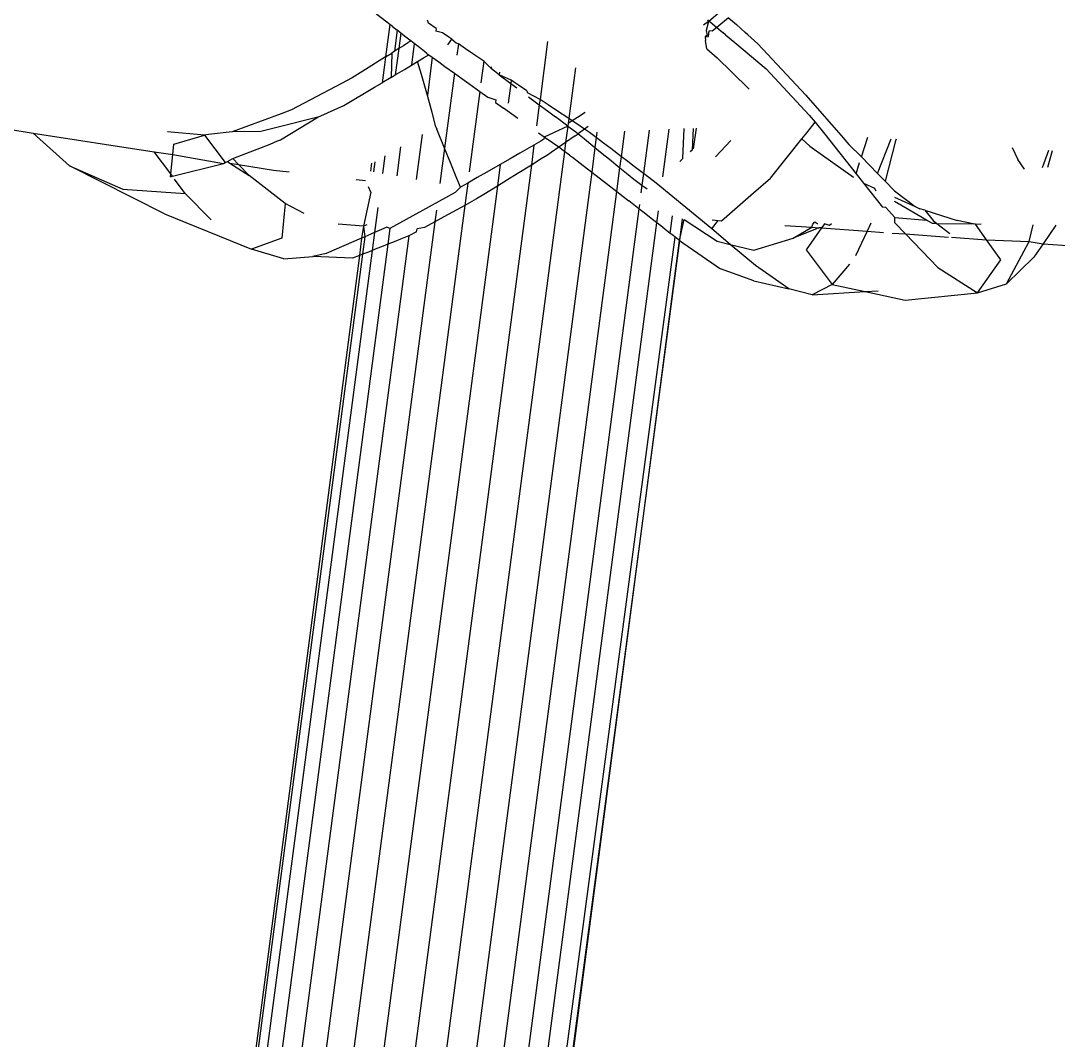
# Model space of a CAD drawing. Header units: inches. Extents: x 3324238 to 135265466, y -1036581 to 20094598.
# Drawn here: x 3354733.44 to 3354734.106, y -519092.141 to -519091.486 of the extents above; entities that cross this region are included whole.
import ezdxf

# ---------------------------------------------------------------- set-up
doc = ezdxf.new("R2010")
doc.units = ezdxf.units.IN
doc.header["$MEASUREMENT"] = 0

msp = doc.modelspace()

# ---------------------------------------------------------------- linework, layer by layer
for p, q in [((3354733.67703, -519091.48887, 0.00267), (3354733.64805, -519091.4663, 0.00267)), ((3354733.88181, -519091.48692, 0.00267), (3354733.88967, -519091.48003, 0.00267)), ((3354733.67703, -519091.48887, 0.00267), (3354733.67429, -519091.50971, 0.00267)), ((3354733.67882, -519091.49026, 0.00267), (3354733.67703, -519091.48887, 0.00267)), ((3354733.67882, -519091.49026, 0.00267), (3354733.68182, -519091.4926, 0.00267)), ((3354733.70202, -519091.48805, 0.00267), (3354733.70133, -519091.48602, 0.00267)), ((3354733.70683, -519091.49136, 0.00267), (3354733.70202, -519091.48805, 0.00267)), ((3354733.88181, -519091.48692, 0.00267), (3354733.87864, -519091.48938, 0.00267)), ((3354733.88181, -519091.48692, 0.00267), (3354733.88023, -519091.49273, 0.00267)), ((3354733.88119, -519091.4858, 0.00267), (3354733.88181, -519091.48692, 0.00267)), ((3354733.88181, -519091.48692, 0.00267), (3354733.88293, -519091.48726, 0.00267)), ((3354733.88293, -519091.48726, 0.00267), (3354733.88707, -519091.49074, 0.00267)), ((3354733.88707, -519091.49074, 0.00267), (3354733.88409, -519091.49317, 0.00267)), ((3354733.89471, -519091.48452, 0.00267), (3354733.88707, -519091.49074, 0.00267)), ((3354733.88707, -519091.49074, 0.00267), (3354733.89088, -519091.49394, 0.00267)), ((3354733.89471, -519091.48452, 0.00267), (3354733.89967, -519091.48893, 0.00267)), ((3354733.89967, -519091.48893, 0.00267), (3354733.90533, -519091.49396, 0.00267)), ((3354733.68182, -519091.4926, 0.00267), (3354733.68006, -519091.50609, 0.00267)), ((3354733.68413, -519091.4944, 0.00267), (3354733.68182, -519091.4926, 0.00267)), ((3354733.68413, -519091.4944, 0.00267), (3354733.68282, -519091.50436, 0.00267)), ((3354733.68658, -519091.49631, 0.00267), (3354733.68413, -519091.4944, 0.00267)), ((3354733.68901, -519091.49819, 0.00267), (3354733.68658, -519091.49631, 0.00267)), ((3354733.70683, -519091.49136, 0.00267), (3354733.70658, -519091.49323, 0.00267)), ((3354733.71088, -519091.49416, 0.00267), (3354733.70658, -519091.49323, 0.00267)), ((3354733.71489, -519091.49694, 0.00267), (3354733.71088, -519091.49416, 0.00267)), ((3354733.71698, -519091.49838, 0.00267), (3354733.71489, -519091.49694, 0.00267)), ((3354733.88099, -519091.4957, 0.00267), (3354733.8797, -519091.49674, 0.00267)), ((3354733.8797, -519091.49674, 0.00267), (3354733.8817, -519091.49655, 0.00267)), ((3354733.8797, -519091.49674, 0.00267), (3354733.87993, -519091.49921, 0.00267)), ((3354733.88023, -519091.49273, 0.00267), (3354733.88099, -519091.4957, 0.00267)), ((3354733.8817, -519091.49655, 0.00267), (3354733.88218, -519091.49295, 0.00267)), ((3354733.88409, -519091.49317, 0.00267), (3354733.88218, -519091.49295, 0.00267)), ((3354733.89273, -519091.49549, 0.00267), (3354733.89088, -519091.49394, 0.00267)), ((3354733.89273, -519091.49549, 0.00267), (3354733.89861, -519091.50043, 0.00267)), ((3354733.90699, -519091.49544, 0.00267), (3354733.90533, -519091.49396, 0.00267)), ((3354733.90699, -519091.49544, 0.00267), (3354733.91346, -519091.50119, 0.00267)), ((3354733.68282, -519091.50436, 0.00267), (3354733.68006, -519091.50609, 0.00267)), ((3354733.68282, -519091.50436, 0.00267), (3354733.68061, -519091.52119, 0.00267)), ((3354733.68578, -519091.50251, 0.00267), (3354733.68282, -519091.50436, 0.00267)), ((3354733.68869, -519091.50068, 0.00267), (3354733.68578, -519091.50251, 0.00267)), ((3354733.69064, -519091.49946, 0.00267), (3354733.68869, -519091.50068, 0.00267)), ((3354733.69064, -519091.49946, 0.00267), (3354733.68901, -519091.49819, 0.00267)), ((3354733.69275, -519091.50111, 0.00267), (3354733.69064, -519091.49946, 0.00267)), ((3354733.69275, -519091.50111, 0.00267), (3354733.69092, -519091.51504, 0.00267)), ((3354733.69606, -519091.50369, 0.00267), (3354733.69275, -519091.50111, 0.00267)), ((3354733.69933, -519091.50623, 0.00267), (3354733.69606, -519091.50369, 0.00267)), ((3354733.71425, -519091.50195, 0.00267), (3354733.71698, -519091.49838, 0.00267)), ((3354733.71698, -519091.49838, 0.00267), (3354733.71979, -519091.5006, 0.00267)), ((3354733.71979, -519091.5006, 0.00267), (3354733.72111, -519091.50124, 0.00267)), ((3354733.72111, -519091.50124, 0.00267), (3354733.72014, -519091.50865, 0.00267)), ((3354733.72575, -519091.50444, 0.00267), (3354733.72111, -519091.50124, 0.00267)), ((3354733.73035, -519091.50762, 0.00267), (3354733.72575, -519091.50444, 0.00267)), ((3354733.77845, -519091.49973, 0.00267), (3354733.77354, -519091.53703, 0.00267)), ((3354733.88064, -519091.5046, 0.00267), (3354733.87993, -519091.49921, 0.00267)), ((3354733.89861, -519091.50043, 0.00267), (3354733.9188, -519091.51739, 0.00267)), ((3354733.94429, -519091.53423, 0.00267), (3354733.91346, -519091.50119, 0.00267)), ((3354733.67429, -519091.50971, 0.00267), (3354733.66151, -519091.51772, 0.00267)), ((3354733.67429, -519091.50971, 0.00267), (3354733.67339, -519091.51658, 0.00267)), ((3354733.67429, -519091.50971, 0.00267), (3354733.67827, -519091.50722, 0.00267)), ((3354733.67827, -519091.50722, 0.00267), (3354733.67789, -519091.52281, 0.00267)), ((3354733.68006, -519091.50609, 0.00267), (3354733.67827, -519091.50722, 0.00267)), ((3354733.69489, -519091.51267, 0.00267), (3354733.69881, -519091.51032, 0.00267)), ((3354733.69881, -519091.51032, 0.00267), (3354733.70212, -519091.50833, 0.00267)), ((3354733.7009, -519091.50745, 0.00267), (3354733.69933, -519091.50623, 0.00267)), ((3354733.7009, -519091.50745, 0.00267), (3354733.70212, -519091.50833, 0.00267)), ((3354733.70438, -519091.50995, 0.00267), (3354733.70117, -519091.53439, 0.00267)), ((3354733.70212, -519091.50833, 0.00267), (3354733.70438, -519091.50995, 0.00267)), ((3354733.70438, -519091.50995, 0.00267), (3354733.70845, -519091.51287, 0.00267)), ((3354733.73741, -519091.5125, 0.00267), (3354733.73035, -519091.50762, 0.00267)), ((3354733.88064, -519091.5046, 0.00267), (3354733.8874, -519091.51023, 0.00267)), ((3354733.8874, -519091.51023, 0.00267), (3354733.89685, -519091.51953, 0.00267)), ((3354733.66151, -519091.51772, 0.00267), (3354733.65298, -519091.52307, 0.00267)), ((3354733.67339, -519091.51658, 0.00267), (3354733.67211, -519091.52626, 0.00267)), ((3354733.68357, -519091.51942, 0.00267), (3354733.68649, -519091.51768, 0.00267)), ((3354733.68649, -519091.51768, 0.00267), (3354733.69092, -519091.51504, 0.00267)), ((3354733.69092, -519091.51504, 0.00267), (3354733.69489, -519091.51267, 0.00267)), ((3354733.69745, -519091.52091, 0.00267), (3354733.69489, -519091.51267, 0.00267)), ((3354733.70845, -519091.51287, 0.00267), (3354733.71249, -519091.51576, 0.00267)), ((3354733.71249, -519091.51576, 0.00267), (3354733.71862, -519091.52016, 0.00267)), ((3354733.73741, -519091.5125, 0.00267), (3354733.7356, -519091.52624, 0.00267)), ((3354733.74228, -519091.51739, 0.00267), (3354733.73741, -519091.5125, 0.00267)), ((3354733.74228, -519091.51739, 0.00267), (3354733.74246, -519091.51599, 0.00267)), ((3354733.74726, -519091.5211, 0.00267), (3354733.74228, -519091.51739, 0.00267)), ((3354733.79628, -519091.51667, 0.00267), (3354733.79199, -519091.54932, 0.00267)), ((3354733.9188, -519091.51739, 0.00267), (3354733.94634, -519091.54718, 0.00267)), ((3354733.65298, -519091.52307, 0.00267), (3354733.64612, -519091.5267, 0.00267)), ((3354733.67789, -519091.52281, 0.00267), (3354733.67211, -519091.52626, 0.00267)), ((3354733.67789, -519091.52281, 0.00267), (3354733.68061, -519091.52119, 0.00267)), ((3354733.68061, -519091.52119, 0.00267), (3354733.68357, -519091.51942, 0.00267)), ((3354733.70117, -519091.53439, 0.00267), (3354733.69745, -519091.52091, 0.00267)), ((3354733.71862, -519091.52016, 0.00267), (3354733.71228, -519091.56834, 0.00267)), ((3354733.71862, -519091.52016, 0.00267), (3354733.72329, -519091.5235, 0.00267)), ((3354733.72329, -519091.5235, 0.00267), (3354733.7279, -519091.52681, 0.00267)), ((3354733.74747, -519091.51945, 0.00267), (3354733.74726, -519091.5211, 0.00267)), ((3354733.7551, -519091.52472, 0.00267), (3354733.74726, -519091.5211, 0.00267)), ((3354733.74726, -519091.5211, 0.00267), (3354733.75483, -519091.52675, 0.00267)), ((3354733.89685, -519091.51953, 0.00267), (3354733.90787, -519091.53038, 0.00267)), ((3354733.64612, -519091.5267, 0.00267), (3354733.61392, -519091.54377, 0.00267)), ((3354733.64762, -519091.54087, 0.00267), (3354733.66732, -519091.52911, 0.00267)), ((3354733.66732, -519091.52911, 0.00267), (3354733.67211, -519091.52626, 0.00267)), ((3354733.7279, -519091.52681, 0.00267), (3354733.73487, -519091.5318, 0.00267)), ((3354733.75483, -519091.52675, 0.00267), (3354733.75318, -519091.53931, 0.00267)), ((3354733.7551, -519091.52472, 0.00267), (3354733.75483, -519091.52675, 0.00267)), ((3354733.75483, -519091.52675, 0.00267), (3354733.75868, -519091.52963, 0.00267)), ((3354733.75654, -519091.52571, 0.00267), (3354733.7551, -519091.52472, 0.00267)), ((3354733.75971, -519091.52782, 0.00267), (3354733.75654, -519091.52571, 0.00267)), ((3354733.76515, -519091.53145, 0.00267), (3354733.75971, -519091.52782, 0.00267)), ((3354733.70422, -519091.54547, 0.00267), (3354733.70117, -519091.53439, 0.00267)), ((3354733.73487, -519091.5318, 0.00267), (3354733.72808, -519091.58344, 0.00267)), ((3354733.73487, -519091.5318, 0.00267), (3354733.73995, -519091.53545, 0.00267)), ((3354733.73995, -519091.53545, 0.00267), (3354733.74522, -519091.53718, 0.00267)), ((3354733.74522, -519091.53718, 0.00267), (3354733.74498, -519091.53905, 0.00267)), ((3354733.76515, -519091.53145, 0.00267), (3354733.76551, -519091.53275, 0.00267)), ((3354733.77354, -519091.53703, 0.00267), (3354733.76551, -519091.53275, 0.00267)), ((3354733.76618, -519091.53523, 0.00267), (3354733.7731, -519091.5404, 0.00267)), ((3354733.77354, -519091.53703, 0.00267), (3354733.7731, -519091.5404, 0.00267)), ((3354733.77885, -519091.54057, 0.00267), (3354733.77354, -519091.53703, 0.00267)), ((3354733.94429, -519091.53423, 0.00267), (3354733.95459, -519091.54598, 0.00267)), ((3354733.61392, -519091.54377, 0.00267), (3354733.60724, -519091.54624, 0.00267)), ((3354733.63077, -519091.54848, 0.00267), (3354733.64762, -519091.54087, 0.00267)), ((3354733.74498, -519091.53905, 0.00267), (3354733.75008, -519091.54271, 0.00267)), ((3354733.75935, -519091.54925, 0.00267), (3354733.75008, -519091.54271, 0.00267)), ((3354733.7731, -519091.5404, 0.00267), (3354733.7713, -519091.55403, 0.00267)), ((3354733.7731, -519091.5404, 0.00267), (3354733.77837, -519091.54434, 0.00267)), ((3354733.77837, -519091.54434, 0.00267), (3354733.78359, -519091.54826, 0.00267)), ((3354733.78412, -519091.54408, 0.00267), (3354733.77885, -519091.54057, 0.00267)), ((3354733.79199, -519091.54932, 0.00267), (3354733.78412, -519091.54408, 0.00267)), ((3354733.60724, -519091.54624, 0.00267), (3354733.57576, -519091.55786, 0.00267)), ((3354733.63077, -519091.54848, 0.00267), (3354733.60611, -519091.55468, 0.00267)), ((3354733.60686, -519091.56288, 0.00267), (3354733.63077, -519091.54848, 0.00267)), ((3354733.70673, -519091.55457, 0.00267), (3354733.70422, -519091.54547, 0.00267)), ((3354733.79136, -519091.55407, 0.00267), (3354733.78359, -519091.54826, 0.00267)), ((3354733.79199, -519091.54932, 0.00267), (3354733.79157, -519091.55246, 0.00267)), ((3354733.79417, -519091.55077, 0.00267), (3354733.79157, -519091.55246, 0.00267)), ((3354733.79417, -519091.55077, 0.00267), (3354733.79199, -519091.54932, 0.00267)), ((3354733.79766, -519091.5485, 0.00267), (3354733.79417, -519091.55077, 0.00267)), ((3354733.79712, -519091.55273, 0.00267), (3354733.79417, -519091.55077, 0.00267)), ((3354733.80257, -519091.54531, 0.00267), (3354733.79766, -519091.5485, 0.00267)), ((3354733.94634, -519091.54718, 0.00267), (3354733.95039, -519091.55157, 0.00267)), ((3354733.95459, -519091.54598, 0.00267), (3354733.96695, -519091.56008, 0.00267)), ((3354733.43102, -519091.55598, 0.00267), (3354733.44798, -519091.55859, 0.00267)), ((3354733.55798, -519091.55986, 0.00267), (3354733.53432, -519091.55778, 0.00267)), ((3354733.59425, -519091.55766, 0.00267), (3354733.57576, -519091.55786, 0.00267)), ((3354733.60611, -519091.55468, 0.00267), (3354733.59425, -519091.55766, 0.00267)), ((3354733.70673, -519091.55457, 0.00267), (3354733.70733, -519091.55606, 0.00267)), ((3354733.71228, -519091.56834, 0.00267), (3354733.70733, -519091.55606, 0.00267)), ((3354733.79136, -519091.55407, 0.00267), (3354733.7823, -519091.55849, 0.00267)), ((3354733.79136, -519091.55407, 0.00267), (3354733.78997, -519091.56466, 0.00267)), ((3354733.79157, -519091.55246, 0.00267), (3354733.79136, -519091.55407, 0.00267)), ((3354733.79136, -519091.55407, 0.00267), (3354733.79645, -519091.55788, 0.00267)), ((3354733.8022, -519091.55612, 0.00267), (3354733.79712, -519091.55273, 0.00267)), ((3354733.8022, -519091.55612, 0.00267), (3354733.79803, -519091.55905, 0.00267)), ((3354733.80458, -519091.55449, 0.00267), (3354733.8022, -519091.55612, 0.00267)), ((3354733.80541, -519091.55825, 0.00267), (3354733.8022, -519091.55612, 0.00267)), ((3354733.82584, -519091.57379, 0.00267), (3354733.82801, -519091.55732, 0.00267)), ((3354733.84367, -519091.55667, 0.00267), (3354733.84, -519091.58457, 0.00267)), ((3354733.85251, -519091.58669, 0.00267), (3354733.85653, -519091.55613, 0.00267)), ((3354733.86525, -519091.57502, 0.00267), (3354733.86609, -519091.55574, 0.00267)), ((3354733.87194, -519091.55573, 0.00267), (3354733.87127, -519091.56951, 0.00267)), ((3354733.87222, -519091.56864, 0.00267), (3354733.87396, -519091.55541, 0.00267)), ((3354733.94484, -519091.55851, 0.00267), (3354733.95039, -519091.55157, 0.00267)), ((3354733.95039, -519091.55157, 0.00267), (3354733.95652, -519091.55934, 0.00267)), ((3354733.47122, -519091.57974, 0.00267), (3354733.44798, -519091.55859, 0.00267)), ((3354733.44798, -519091.55859, 0.00267), (3354733.52576, -519091.57055, 0.00267)), ((3354733.53838, -519091.56576, 0.00267), (3354733.55798, -519091.55986, 0.00267)), ((3354733.56054, -519091.55957, 0.00267), (3354733.55798, -519091.55986, 0.00267)), ((3354733.55798, -519091.55986, 0.00267), (3354733.57139, -519091.57757, 0.00267)), ((3354733.57576, -519091.55786, 0.00267), (3354733.56054, -519091.55957, 0.00267)), ((3354733.60014, -519091.56567, 0.00267), (3354733.6049, -519091.56369, 0.00267)), ((3354733.6049, -519091.56369, 0.00267), (3354733.60686, -519091.56288, 0.00267)), ((3354733.69785, -519091.55956, 0.00267), (3354733.69406, -519091.58838, 0.00267)), ((3354733.77399, -519091.56389, 0.00267), (3354733.76968, -519091.56636, 0.00267)), ((3354733.7762, -519091.56114, 0.00267), (3354733.77253, -519091.55856, 0.00267)), ((3354733.77601, -519091.56257, 0.00267), (3354733.77399, -519091.56389, 0.00267)), ((3354733.7762, -519091.56114, 0.00267), (3354733.77601, -519091.56257, 0.00267)), ((3354733.7823, -519091.55849, 0.00267), (3354733.7762, -519091.56114, 0.00267)), ((3354733.78149, -519091.56488, 0.00267), (3354733.7762, -519091.56114, 0.00267)), ((3354733.79613, -519091.56037, 0.00267), (3354733.78997, -519091.56466, 0.00267)), ((3354733.79613, -519091.56037, 0.00267), (3354733.79803, -519091.55905, 0.00267)), ((3354733.79645, -519091.55788, 0.00267), (3354733.79803, -519091.55905, 0.00267)), ((3354733.79803, -519091.55905, 0.00267), (3354733.80081, -519091.56114, 0.00267)), ((3354733.80081, -519091.56114, 0.00267), (3354733.80885, -519091.56777, 0.00267)), ((3354733.80968, -519091.5615, 0.00267), (3354733.80541, -519091.55825, 0.00267)), ((3354733.80968, -519091.5615, 0.00267), (3354733.80885, -519091.56777, 0.00267)), ((3354733.81013, -519091.55806, 0.00267), (3354733.80968, -519091.5615, 0.00267)), ((3354733.81437, -519091.56507, 0.00267), (3354733.80968, -519091.5615, 0.00267)), ((3354733.89617, -519091.56333, 0.00267), (3354733.88629, -519091.57383, 0.00267)), ((3354733.92162, -519091.58753, 0.00267), (3354733.94179, -519091.56232, 0.00267)), ((3354733.94179, -519091.56232, 0.00267), (3354733.94484, -519091.55851, 0.00267)), ((3354733.94179, -519091.56232, 0.00267), (3354733.94676, -519091.56691, 0.00267)), ((3354733.95652, -519091.55934, 0.00267), (3354733.9766, -519091.58479, 0.00267)), ((3354733.96695, -519091.56008, 0.00267), (3354733.97201, -519091.56585, 0.00267)), ((3354733.97999, -519091.57396, 0.00267), (3354733.98412, -519091.5613, 0.00267)), ((3354733.99038, -519091.58453, 0.00267), (3354733.99907, -519091.56236, 0.00267)), ((3354734.0019, -519091.56368, 0.00267), (3354733.99535, -519091.58958, 0.00267)), ((3354734.00222, -519091.56258, 0.00267), (3354734.0019, -519091.56368, 0.00267)), ((3354733.53633, -519091.58476, 0.00267), (3354733.52576, -519091.57055, 0.00267)), ((3354733.52576, -519091.57055, 0.00267), (3354733.53767, -519091.57238, 0.00267)), ((3354733.53767, -519091.57238, 0.00267), (3354733.53838, -519091.56576, 0.00267)), ((3354733.78922, -519091.57034, 0.00267), (3354733.55946, -519093.31654, 0.00267)), ((3354733.57628, -519091.57504, 0.00267), (3354733.60014, -519091.56567, 0.00267)), ((3354733.68404, -519091.56734, 0.00267), (3354733.68157, -519091.58614, 0.00267)), ((3354733.71228, -519091.56834, 0.00267), (3354733.70929, -519091.5911, 0.00267)), ((3354733.71622, -519091.57811, 0.00267), (3354733.71228, -519091.56834, 0.00267)), ((3354733.76968, -519091.56636, 0.00267), (3354733.76059, -519091.57156, 0.00267)), ((3354733.76968, -519091.56636, 0.00267), (3354733.768, -519091.57916, 0.00267)), ((3354733.7807, -519091.57112, 0.00267), (3354733.77827, -519091.57281, 0.00267)), ((3354733.78554, -519091.56774, 0.00267), (3354733.7807, -519091.57112, 0.00267)), ((3354733.78554, -519091.56774, 0.00267), (3354733.78149, -519091.56488, 0.00267)), ((3354733.78997, -519091.56466, 0.00267), (3354733.78554, -519091.56774, 0.00267)), ((3354733.78922, -519091.57034, 0.00267), (3354733.78554, -519091.56774, 0.00267)), ((3354733.78997, -519091.56466, 0.00267), (3354733.78922, -519091.57034, 0.00267)), ((3354733.79258, -519091.57271, 0.00267), (3354733.78922, -519091.57034, 0.00267)), ((3354733.80885, -519091.56777, 0.00267), (3354733.80676, -519091.58369, 0.00267)), ((3354733.80885, -519091.56777, 0.00267), (3354733.81352, -519091.57163, 0.00267)), ((3354733.81903, -519091.56861, 0.00267), (3354733.81437, -519091.56507, 0.00267)), ((3354733.82584, -519091.57379, 0.00267), (3354733.81903, -519091.56861, 0.00267)), ((3354733.87127, -519091.56951, 0.00267), (3354733.86997, -519091.5707, 0.00267)), ((3354733.94676, -519091.56691, 0.00267), (3354733.97481, -519091.58687, 0.00267)), ((3354733.97999, -519091.57396, 0.00267), (3354733.97201, -519091.56585, 0.00267)), ((3354734.07689, -519091.56789, 0.00267), (3354734.08036, -519091.57554, 0.00267)), ((3354734.09641, -519091.5808, 0.00267), (3354734.10037, -519091.56963, 0.00267)), ((3354734.09976, -519091.58051, 0.00267), (3354734.10271, -519091.56972, 0.00267)), ((3354733.53633, -519091.58476, 0.00267), (3354733.53767, -519091.57238, 0.00267)), ((3354733.53767, -519091.57238, 0.00267), (3354733.57022, -519091.57806, 0.00267)), ((3354733.57022, -519091.57806, 0.00267), (3354733.57139, -519091.57757, 0.00267)), ((3354733.57139, -519091.57757, 0.00267), (3354733.57289, -519091.57695, 0.00267)), ((3354733.57289, -519091.57695, 0.00267), (3354733.57628, -519091.57504, 0.00267)), ((3354733.57289, -519091.57695, 0.00267), (3354733.57437, -519091.57803, 0.00267)), ((3354733.57995, -519091.57889, 0.00267), (3354733.57628, -519091.57504, 0.00267)), ((3354733.6674, -519091.57711, 0.00267), (3354733.66656, -519091.58346, 0.00267)), ((3354733.67378, -519091.57312, 0.00267), (3354733.67228, -519091.58448, 0.00267)), ((3354733.75433, -519091.57515, 0.00267), (3354733.74798, -519091.57878, 0.00267)), ((3354733.76059, -519091.57156, 0.00267), (3354733.75433, -519091.57515, 0.00267)), ((3354733.77438, -519091.57521, 0.00267), (3354733.768, -519091.57916, 0.00267)), ((3354733.77827, -519091.57281, 0.00267), (3354733.77438, -519091.57521, 0.00267)), ((3354733.79258, -519091.57271, 0.00267), (3354733.79436, -519091.57409, 0.00267)), ((3354733.79436, -519091.57409, 0.00267), (3354733.79943, -519091.57801, 0.00267)), ((3354733.81352, -519091.57163, 0.00267), (3354733.81816, -519091.57545, 0.00267)), ((3354733.81816, -519091.57545, 0.00267), (3354733.82489, -519091.58101, 0.00267)), ((3354733.82489, -519091.58101, 0.00267), (3354733.82584, -519091.57379, 0.00267)), ((3354733.82997, -519091.57693, 0.00267), (3354733.82584, -519091.57379, 0.00267)), ((3354733.83407, -519091.58005, 0.00267), (3354733.82997, -519091.57693, 0.00267)), ((3354733.86332, -519091.5768, 0.00267), (3354733.86525, -519091.57502, 0.00267)), ((3354733.9766, -519091.58479, 0.00267), (3354733.97883, -519091.57751, 0.00267)), ((3354733.99038, -519091.58453, 0.00267), (3354733.97999, -519091.57396, 0.00267)), ((3354734.08476, -519091.58181, 0.00267), (3354734.08036, -519091.57554, 0.00267)), ((3354733.47122, -519091.57974, 0.00267), (3354733.50567, -519091.59461, 0.00267)), ((3354733.53245, -519091.61041, 0.00267), (3354733.47122, -519091.57974, 0.00267)), ((3354733.53753, -519091.58637, 0.00267), (3354733.57022, -519091.57806, 0.00267)), ((3354733.768, -519091.57916, 0.00267), (3354733.53969, -519093.31434, 0.00267)), ((3354733.57437, -519091.57803, 0.00267), (3354733.58668, -519091.58596, 0.00267)), ((3354733.57437, -519091.57803, 0.00267), (3354733.57995, -519091.57889, 0.00267)), ((3354733.80676, -519091.58369, 0.00267), (3354733.57848, -519093.31865, 0.00267)), ((3354733.58668, -519091.58596, 0.00267), (3354733.57995, -519091.57889, 0.00267)), ((3354733.57995, -519091.57889, 0.00267), (3354733.60241, -519091.58234, 0.00267)), ((3354733.60241, -519091.58234, 0.00267), (3354733.61245, -519091.58349, 0.00267)), ((3354733.66532, -519091.57788, 0.00267), (3354733.66463, -519091.58311, 0.00267)), ((3354733.72014, -519091.58784, 0.00267), (3354733.71622, -519091.57811, 0.00267)), ((3354733.73931, -519091.58375, 0.00267), (3354733.73326, -519091.58721, 0.00267)), ((3354733.74798, -519091.57878, 0.00267), (3354733.73931, -519091.58375, 0.00267)), ((3354733.74798, -519091.57878, 0.00267), (3354733.74616, -519091.59266, 0.00267)), ((3354733.768, -519091.57916, 0.00267), (3354733.75891, -519091.58477, 0.00267)), ((3354733.79943, -519091.57801, 0.00267), (3354733.80676, -519091.58369, 0.00267)), ((3354733.80676, -519091.58369, 0.00267), (3354733.81149, -519091.58736, 0.00267)), ((3354733.82289, -519091.5962, 0.00267), (3354733.82489, -519091.58101, 0.00267)), ((3354733.82489, -519091.58101, 0.00267), (3354733.829, -519091.5844, 0.00267)), ((3354733.829, -519091.5844, 0.00267), (3354733.83375, -519091.58831, 0.00267)), ((3354733.84, -519091.58457, 0.00267), (3354733.83407, -519091.58005, 0.00267)), ((3354733.53612, -519091.58673, 0.00267), (3354733.53633, -519091.58476, 0.00267)), ((3354733.53612, -519091.58673, 0.00267), (3354733.53753, -519091.58637, 0.00267)), ((3354733.53753, -519091.58637, 0.00267), (3354733.53633, -519091.58476, 0.00267)), ((3354733.54567, -519091.59731, 0.00267), (3354733.53885, -519091.58814, 0.00267)), ((3354733.60987, -519091.60382, 0.00267), (3354733.58668, -519091.58596, 0.00267)), ((3354733.65548, -519091.58838, 0.00267), (3354733.66137, -519091.58906, 0.00267)), ((3354733.72239, -519091.59344, 0.00267), (3354733.72014, -519091.58784, 0.00267)), ((3354733.72712, -519091.59073, 0.00267), (3354733.72239, -519091.59344, 0.00267)), ((3354733.72712, -519091.59073, 0.00267), (3354733.72523, -519091.60505, 0.00267)), ((3354733.73326, -519091.58721, 0.00267), (3354733.72712, -519091.59073, 0.00267)), ((3354733.75258, -519091.58869, 0.00267), (3354733.74616, -519091.59266, 0.00267)), ((3354733.75891, -519091.58477, 0.00267), (3354733.75258, -519091.58869, 0.00267)), ((3354733.81149, -519091.58736, 0.00267), (3354733.81618, -519091.59099, 0.00267)), ((3354733.81618, -519091.59099, 0.00267), (3354733.82289, -519091.5962, 0.00267)), ((3354733.83375, -519091.58831, 0.00267), (3354733.83903, -519091.592, 0.00267)), ((3354733.84, -519091.58457, 0.00267), (3354733.83903, -519091.592, 0.00267)), ((3354733.84341, -519091.58716, 0.00267), (3354733.84, -519091.58457, 0.00267)), ((3354733.84811, -519091.59073, 0.00267), (3354733.84341, -519091.58716, 0.00267)), ((3354733.88389, -519091.62019, 0.00267), (3354733.84811, -519091.59073, 0.00267)), ((3354733.91074, -519091.59694, 0.00267), (3354733.92162, -519091.58753, 0.00267)), ((3354733.9766, -519091.58479, 0.00267), (3354733.98136, -519091.5908, 0.00267)), ((3354733.98136, -519091.5908, 0.00267), (3354733.98849, -519091.59403, 0.00267)), ((3354733.98136, -519091.5908, 0.00267), (3354733.99352, -519091.60617, 0.00267)), ((3354733.99535, -519091.58958, 0.00267), (3354733.99038, -519091.58453, 0.00267)), ((3354734.00127, -519091.5956, 0.00267), (3354733.99535, -519091.58958, 0.00267)), ((3354733.50567, -519091.59461, 0.00267), (3354733.54567, -519091.59731, 0.00267)), ((3354733.74616, -519091.59266, 0.00267), (3354733.51991, -519093.31214, 0.00267)), ((3354733.56222, -519091.61431, 0.00267), (3354733.54567, -519091.59731, 0.00267)), ((3354733.596, -519093.3206, 0.00267), (3354733.82289, -519091.5962, 0.00267)), ((3354733.66484, -519091.59658, 0.00267), (3354733.66024, -519091.61831, 0.00267)), ((3354733.66484, -519091.59658, 0.00267), (3354733.6633, -519091.59324, 0.00267)), ((3354733.71901, -519091.59668, 0.00267), (3354733.67714, -519091.61981, 0.00267)), ((3354733.72239, -519091.59344, 0.00267), (3354733.71901, -519091.59668, 0.00267)), ((3354733.74616, -519091.59266, 0.00267), (3354733.7375, -519091.59801, 0.00267)), ((3354733.82289, -519091.5962, 0.00267), (3354733.82705, -519091.59942, 0.00267)), ((3354733.83903, -519091.592, 0.00267), (3354733.83836, -519091.59707, 0.00267)), ((3354733.83903, -519091.592, 0.00267), (3354733.84246, -519091.5944, 0.00267)), ((3354733.90717, -519091.60003, 0.00267), (3354733.91074, -519091.59694, 0.00267)), ((3354733.98957, -519091.59587, 0.00267), (3354733.98849, -519091.59403, 0.00267)), ((3354734.00127, -519091.5956, 0.00267), (3354734.0145, -519091.60584, 0.00267)), ((3354733.60987, -519091.60382, 0.00267), (3354733.60774, -519091.62601, 0.00267)), ((3354733.62201, -519091.61029, 0.00267), (3354733.60987, -519091.60382, 0.00267)), ((3354733.73285, -519091.60088, 0.00267), (3354733.72523, -519091.60505, 0.00267)), ((3354733.7375, -519091.59801, 0.00267), (3354733.73285, -519091.60088, 0.00267)), ((3354733.82705, -519091.59942, 0.00267), (3354733.83056, -519091.60214, 0.00267)), ((3354733.83703, -519091.6072, 0.00267), (3354733.83056, -519091.60214, 0.00267)), ((3354733.83739, -519091.60445, 0.00267), (3354733.83703, -519091.6072, 0.00267)), ((3354733.89002, -519091.61488, 0.00267), (3354733.90717, -519091.60003, 0.00267)), ((3354734.00131, -519091.59985, 0.00267), (3354734.0145, -519091.60584, 0.00267)), ((3354734.00941, -519091.6073, 0.00267), (3354734.00134, -519091.60265, 0.00267)), ((3354733.72523, -519091.60505, 0.00267), (3354733.5009, -519093.31002, 0.00267)), ((3354733.53245, -519091.61041, 0.00267), (3354733.58826, -519091.63313, 0.00267)), ((3354733.83703, -519091.6072, 0.00267), (3354733.61136, -519093.32231, 0.00267)), ((3354733.66939, -519091.60646, 0.00267), (3354733.66729, -519091.62245, 0.00267)), ((3354733.70704, -519091.60816, 0.00267), (3354733.70608, -519091.61551, 0.00267)), ((3354733.7174, -519091.60933, 0.00267), (3354733.71178, -519091.6124, 0.00267)), ((3354733.72523, -519091.60505, 0.00267), (3354733.7174, -519091.60933, 0.00267)), ((3354733.84045, -519091.60988, 0.00267), (3354733.83703, -519091.6072, 0.00267)), ((3354733.84385, -519091.61254, 0.00267), (3354733.84045, -519091.60988, 0.00267)), ((3354733.84862, -519091.61628, 0.00267), (3354733.84963, -519091.60859, 0.00267)), ((3354733.99568, -519091.60632, 0.00267), (3354733.99352, -519091.60617, 0.00267)), ((3354733.99568, -519091.60632, 0.00267), (3354734.00143, -519091.61276, 0.00267)), ((3354734.02188, -519091.61448, 0.00267), (3354734.00941, -519091.6073, 0.00267)), ((3354734.0145, -519091.60584, 0.00267), (3354734.0175, -519091.6072, 0.00267)), ((3354734.02076, -519091.6081, 0.00267), (3354734.0175, -519091.6072, 0.00267)), ((3354734.02076, -519091.6081, 0.00267), (3354734.04152, -519091.61477, 0.00267)), ((3354734.02076, -519091.6081, 0.00267), (3354734.02613, -519091.61484, 0.00267)), ((3354733.70608, -519091.61551, 0.00267), (3354733.48338, -519093.30807, 0.00267)), ((3354733.62396, -519093.32371, 0.00267), (3354733.84862, -519091.61628, 0.00267)), ((3354733.66024, -519091.61831, 0.00267), (3354733.64382, -519091.61705, 0.00267)), ((3354733.66231, -519091.61753, 0.00267), (3354733.66024, -519091.61831, 0.00267)), ((3354733.70608, -519091.61551, 0.00267), (3354733.69926, -519091.61924, 0.00267)), ((3354733.71178, -519091.6124, 0.00267), (3354733.70608, -519091.61551, 0.00267)), ((3354733.84862, -519091.61628, 0.00267), (3354733.84385, -519091.61254, 0.00267)), ((3354733.85117, -519091.61827, 0.00267), (3354733.84862, -519091.61628, 0.00267)), ((3354733.85724, -519091.62302, 0.00267), (3354733.85873, -519091.61167, 0.00267)), ((3354733.86489, -519091.61376, 0.00267), (3354733.86313, -519091.62764, 0.00267)), ((3354733.86313, -519091.62764, 0.00267), (3354733.86622, -519091.61421, 0.00267)), ((3354733.86622, -519091.61421, 0.00267), (3354733.88741, -519091.62801, 0.00267)), ((3354733.88389, -519091.62019, 0.00267), (3354733.88804, -519091.61486, 0.00267)), ((3354733.88419, -519091.61442, 0.00267), (3354733.88804, -519091.61486, 0.00267)), ((3354733.88804, -519091.61486, 0.00267), (3354733.89002, -519091.61488, 0.00267)), ((3354733.94824, -519091.61913, 0.00267), (3354733.94886, -519091.61702, 0.00267)), ((3354733.94886, -519091.61702, 0.00267), (3354733.95002, -519091.61567, 0.00267)), ((3354733.95002, -519091.61567, 0.00267), (3354733.95196, -519091.61697, 0.00267)), ((3354733.95631, -519091.61691, 0.00267), (3354733.95523, -519091.61844, 0.00267)), ((3354733.95956, -519091.61793, 0.00267), (3354733.95631, -519091.61691, 0.00267)), ((3354733.96069, -519091.61684, 0.00267), (3354733.95956, -519091.61793, 0.00267)), ((3354733.98611, -519091.61645, 0.00267), (3354733.98365, -519091.62165, 0.00267)), ((3354734.00146, -519091.61621, 0.00267), (3354734.00143, -519091.61276, 0.00267)), ((3354734.00143, -519091.61276, 0.00267), (3354734.02188, -519091.61448, 0.00267)), ((3354734.00146, -519091.61621, 0.00267), (3354734.00834, -519091.6234, 0.00267)), ((3354734.02565, -519091.61666, 0.00267), (3354734.02188, -519091.61448, 0.00267)), ((3354734.02853, -519091.6167, 0.00267), (3354734.02565, -519091.61666, 0.00267)), ((3354734.02613, -519091.61484, 0.00267), (3354734.02853, -519091.6167, 0.00267)), ((3354734.02853, -519091.6167, 0.00267), (3354734.03673, -519091.62304, 0.00267)), ((3354734.02853, -519091.6167, 0.00267), (3354734.05178, -519091.617, 0.00267)), ((3354734.05178, -519091.617, 0.00267), (3354734.04152, -519091.61477, 0.00267)), ((3354734.05329, -519091.61713, 0.00267), (3354734.05178, -519091.617, 0.00267)), ((3354734.05329, -519091.61713, 0.00267), (3354734.05685, -519091.61699, 0.00267)), ((3354734.06035, -519091.6271, 0.00267), (3354734.05329, -519091.61713, 0.00267)), ((3354734.08765, -519091.6282, 0.00267), (3354734.09036, -519091.61751, 0.00267)), ((3354733.66024, -519091.61831, 0.00267), (3354733.65898, -519091.62604, 0.00267)), ((3354733.66024, -519091.61831, 0.00267), (3354733.66108, -519091.62514, 0.00267)), ((3354733.66294, -519091.62433, 0.00267), (3354733.66108, -519091.62514, 0.00267)), ((3354733.66478, -519091.62353, 0.00267), (3354733.66294, -519091.62433, 0.00267)), ((3354733.66729, -519091.62245, 0.00267), (3354733.66478, -519091.62353, 0.00267)), ((3354733.66729, -519091.62245, 0.00267), (3354733.66576, -519091.63401, 0.00267)), ((3354733.6703, -519091.62114, 0.00267), (3354733.66729, -519091.62245, 0.00267)), ((3354733.67328, -519091.61985, 0.00267), (3354733.6703, -519091.62114, 0.00267)), ((3354733.67518, -519091.61903, 0.00267), (3354733.67328, -519091.61985, 0.00267)), ((3354733.67714, -519091.61981, 0.00267), (3354733.67518, -519091.61903, 0.00267)), ((3354733.67714, -519091.61981, 0.00267), (3354733.67579, -519091.63004, 0.00267)), ((3354733.69431, -519091.62194, 0.00267), (3354733.68928, -519091.62469, 0.00267)), ((3354733.69431, -519091.62194, 0.00267), (3354733.69454, -519091.62015, 0.00267)), ((3354733.69926, -519091.61924, 0.00267), (3354733.69454, -519091.62015, 0.00267)), ((3354733.8537, -519091.62025, 0.00267), (3354733.85117, -519091.61827, 0.00267)), ((3354733.85724, -519091.62302, 0.00267), (3354733.8537, -519091.62025, 0.00267)), ((3354733.85881, -519091.62425, 0.00267), (3354733.85724, -519091.62302, 0.00267)), ((3354733.86037, -519091.62547, 0.00267), (3354733.85881, -519091.62425, 0.00267)), ((3354733.89579, -519091.63011, 0.00267), (3354733.88389, -519091.62019, 0.00267)), ((3354733.93087, -519091.6179, 0.00267), (3354733.94824, -519091.61913, 0.00267)), ((3354733.93608, -519091.62619, 0.00267), (3354733.94824, -519091.61913, 0.00267)), ((3354733.95273, -519091.61945, 0.00267), (3354733.93608, -519091.62619, 0.00267)), ((3354733.95443, -519091.61957, 0.00267), (3354733.9446, -519091.63354, 0.00267)), ((3354733.94824, -519091.61913, 0.00267), (3354733.95273, -519091.61945, 0.00267)), ((3354733.95443, -519091.61957, 0.00267), (3354733.95273, -519091.61945, 0.00267)), ((3354733.95523, -519091.61844, 0.00267), (3354733.95443, -519091.61957, 0.00267)), ((3354733.95443, -519091.61957, 0.00267), (3354733.98365, -519091.62165, 0.00267)), ((3354733.98365, -519091.62165, 0.00267), (3354733.97616, -519091.63749, 0.00267)), ((3354733.98365, -519091.62165, 0.00267), (3354733.99411, -519091.62239, 0.00267)), ((3354733.99984, -519091.6228, 0.00267), (3354734.00834, -519091.6234, 0.00267)), ((3354734.00834, -519091.6234, 0.00267), (3354734.03591, -519091.62536, 0.00267)), ((3354734.00834, -519091.6234, 0.00267), (3354734.02898, -519091.64497, 0.00267)), ((3354734.10479, -519091.6178, 0.00267), (3354734.09665, -519091.62968, 0.00267)), ((3354733.67579, -519091.63004, 0.00267), (3354733.45541, -519093.30496, 0.00267)), ((3354733.68928, -519091.62469, 0.00267), (3354733.46802, -519093.30636, 0.00267)), ((3354733.60774, -519091.62601, 0.00267), (3354733.58826, -519091.63313, 0.00267)), ((3354733.63333, -519093.32475, 0.00267), (3354733.86037, -519091.62547, 0.00267)), ((3354733.65898, -519091.62604, 0.00267), (3354733.63613, -519091.63594, 0.00267)), ((3354733.86313, -519091.62764, 0.00267), (3354733.6391, -519093.32539, 0.00267)), ((3354733.64104, -519093.32561, 0.00267), (3354733.86313, -519091.62764, 0.00267)), ((3354733.65898, -519091.62604, 0.00267), (3354733.6575, -519091.63728, 0.00267)), ((3354733.66108, -519091.62514, 0.00267), (3354733.65898, -519091.62604, 0.00267)), ((3354733.66108, -519091.62514, 0.00267), (3354733.65959, -519091.63646, 0.00267)), ((3354733.67579, -519091.63004, 0.00267), (3354733.67176, -519091.63163, 0.00267)), ((3354733.67984, -519091.62843, 0.00267), (3354733.67579, -519091.63004, 0.00267)), ((3354733.68384, -519091.62685, 0.00267), (3354733.67984, -519091.62843, 0.00267)), ((3354733.68928, -519091.62469, 0.00267), (3354733.68384, -519091.62685, 0.00267)), ((3354733.86313, -519091.62764, 0.00267), (3354733.86037, -519091.62547, 0.00267)), ((3354733.86313, -519091.62764, 0.00267), (3354733.88939, -519091.64583, 0.00267)), ((3354733.88741, -519091.62801, 0.00267), (3354733.89579, -519091.63011, 0.00267)), ((3354733.91203, -519091.64366, 0.00267), (3354733.89579, -519091.63011, 0.00267)), ((3354733.89579, -519091.63011, 0.00267), (3354733.91091, -519091.63391, 0.00267)), ((3354733.91091, -519091.63391, 0.00267), (3354733.93608, -519091.62619, 0.00267)), ((3354734.03787, -519091.6255, 0.00267), (3354734.06035, -519091.6271, 0.00267)), ((3354734.0695, -519091.64003, 0.00267), (3354734.06035, -519091.6271, 0.00267)), ((3354734.06035, -519091.6271, 0.00267), (3354734.08765, -519091.6282, 0.00267)), ((3354734.07329, -519091.65542, 0.00267), (3354734.08765, -519091.6282, 0.00267)), ((3354734.08765, -519091.6282, 0.00267), (3354734.09665, -519091.62968, 0.00267)), ((3354734.09665, -519091.62968, 0.00267), (3354734.09067, -519091.63841, 0.00267)), ((3354734.09665, -519091.62968, 0.00267), (3354734.1303, -519091.63207, 0.00267)), ((3354733.65959, -519091.63646, 0.00267), (3354733.44027, -519093.30328, 0.00267)), ((3354733.6575, -519091.63728, 0.00267), (3354733.44027, -519093.30328, 0.00267)), ((3354733.66576, -519091.63401, 0.00267), (3354733.44604, -519093.30392, 0.00267)), ((3354733.60904, -519091.63947, 0.00267), (3354733.58826, -519091.63313, 0.00267)), ((3354733.63613, -519091.63594, 0.00267), (3354733.62756, -519091.63785, 0.00267)), ((3354733.6575, -519091.63728, 0.00267), (3354733.65308, -519091.63903, 0.00267)), ((3354733.65959, -519091.63646, 0.00267), (3354733.6575, -519091.63728, 0.00267)), ((3354733.66329, -519091.63499, 0.00267), (3354733.65959, -519091.63646, 0.00267)), ((3354733.66576, -519091.63401, 0.00267), (3354733.66329, -519091.63499, 0.00267)), ((3354733.66878, -519091.63281, 0.00267), (3354733.66576, -519091.63401, 0.00267)), ((3354733.67176, -519091.63163, 0.00267), (3354733.66878, -519091.63281, 0.00267)), ((3354733.9446, -519091.63354, 0.00267), (3354733.96119, -519091.65596, 0.00267)), ((3354733.60904, -519091.63947, 0.00267), (3354733.62756, -519091.63785, 0.00267)), ((3354733.65308, -519091.63903, 0.00267), (3354733.62756, -519091.63785, 0.00267)), ((3354733.93329, -519091.65862, 0.00267), (3354733.91203, -519091.64366, 0.00267)), ((3354733.97237, -519091.64283, 0.00267), (3354733.96119, -519091.65596, 0.00267)), ((3354734.05448, -519091.6613, 0.00267), (3354734.0695, -519091.64003, 0.00267)), ((3354734.07329, -519091.65542, 0.00267), (3354734.09067, -519091.63841, 0.00267)), ((3354733.91079, -519091.6535, 0.00267), (3354733.88939, -519091.64583, 0.00267)), ((3354734.02898, -519091.64497, 0.00267), (3354734.05448, -519091.6613, 0.00267)), ((3354733.91079, -519091.6535, 0.00267), (3354733.93329, -519091.65862, 0.00267)), ((3354733.96119, -519091.65596, 0.00267), (3354733.94844, -519091.66253, 0.00267)), ((3354733.96119, -519091.65596, 0.00267), (3354733.98233, -519091.66044, 0.00267)), ((3354734.05448, -519091.6613, 0.00267), (3354734.07329, -519091.65542, 0.00267)), ((3354733.94844, -519091.66253, 0.00267), (3354733.93329, -519091.65862, 0.00267)), ((3354733.94844, -519091.66253, 0.00267), (3354733.98233, -519091.66044, 0.00267)), ((3354733.98233, -519091.66044, 0.00267), (3354733.9907, -519091.65993, 0.00267)), ((3354733.98233, -519091.66044, 0.00267), (3354734.00809, -519091.66591, 0.00267)), ((3354734.00809, -519091.66591, 0.00267), (3354734.05448, -519091.6613, 0.00267))]:
    msp.add_line(p, q)

doc.saveas('drawing.dxf')
